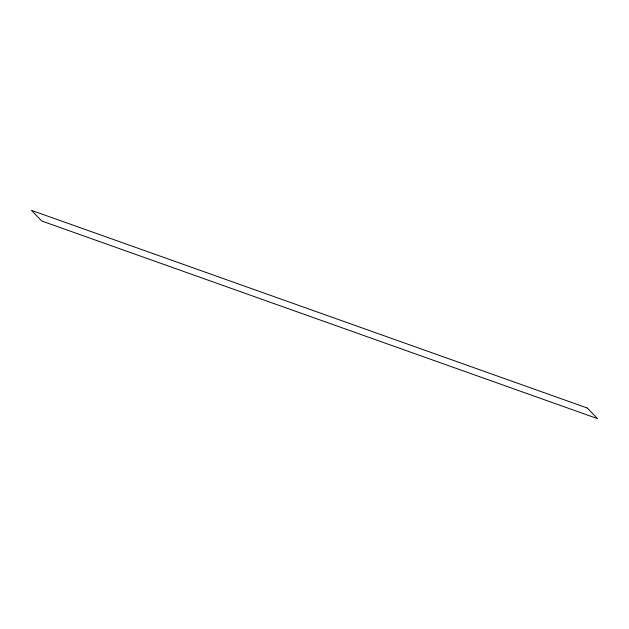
<?xml version="1.0" encoding="UTF-8"?>
<svg xmlns="http://www.w3.org/2000/svg" width="629" height="629" viewBox="0 0 629 629"><rect width="100%" height="100%" fill="white"/><g stroke="black" fill="none" stroke-linecap="round" stroke-linejoin="round"><path stroke-width="0.94" d="M587.219 407.985L31.45 210.353L41.781 221.015L597.55 418.647L587.219 407.985"/></g></svg>
